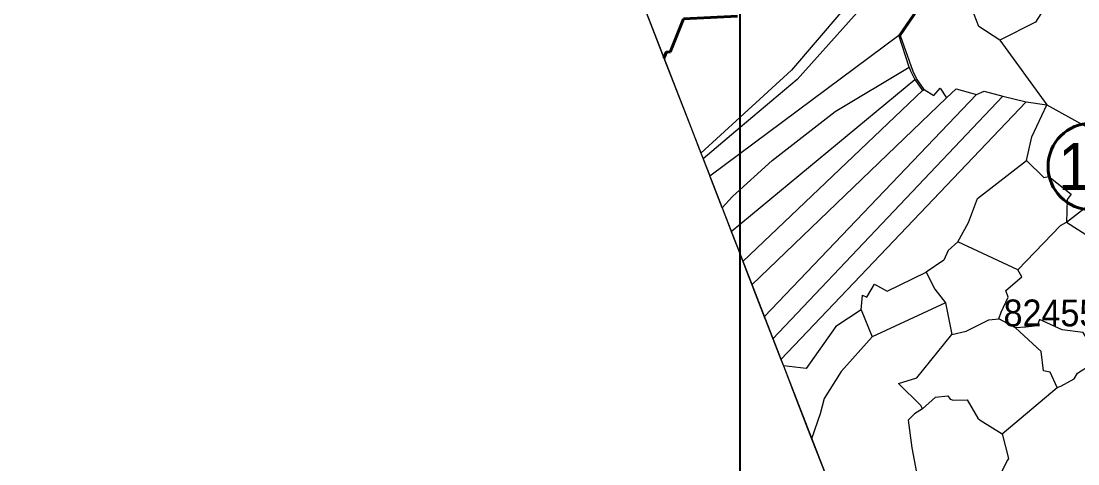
# Model space of a CAD drawing. Header units: metres. Extents: x 548568 to 557107, y 1817749 to 1829427.
# Drawn here: x 549929 to 551503, y 1823275 to 1823934 of the extents above; entities that cross this region are included whole.
import ezdxf
from ezdxf.enums import TextEntityAlignment as Align

# ---------------------------------------------------------------- set-up
doc = ezdxf.new("R2010")
doc.units = ezdxf.units.M
doc.header["$LTSCALE"] = 28
doc.linetypes.add('LONG_DASHED', pattern=[7.5, 6, -1.5])
for name, color, linetype, lineweight in [('10', 7, 'Continuous', 13), ('23', 7, 'Continuous', 13), ('32', 7, 'Continuous', 13), ('34', 7, 'LONG_DASHED', 40), ('46', 7, 'Continuous', 13), ('54', 7, 'Continuous', 25), ('63', 7, 'Continuous', 40)]:
    doc.layers.add(name, color=color, linetype=linetype, lineweight=lineweight)
doc.layers.add('55', color=7, linetype='Continuous')

msp = doc.modelspace()

# ---------------------------------------------------------------- linework, layer by layer
at = {"layer": '10'}
for p, q in [((550954.88, 1823704.26), (551236.67, 1823913.63)), ((551387.34, 1823905.88), (551457.05, 1823809.56)), ((551141.55, 1823799.87), (551251.98, 1823865.9)), ((550986.73, 1823621.39), (551260.22, 1823847.68)), ((551271.7, 1823831.29), (551004.18, 1823576.5)), ((551307.71, 1823820.04), (551017.56, 1823542.08)), ((551352.55, 1823825.02), (551036.09, 1823494.39)), ((551391.62, 1823822.82), (551048.92, 1823461.39)), ((551426.31, 1823814.3), (551060.88, 1823430.59)), ((551391.62, 1823822.82), (551426.31, 1823814.3)), ((551426.31, 1823814.3), (551457.05, 1823809.56)), ((551047.94, 1823726.86), (551141.55, 1823799.87)), ((550944.73, 1823729.47), (550954.88, 1823704.26)), ((551047.94, 1823726.86), (550988.61, 1823673.17)), ((550973.11, 1823656.44), (550954.88, 1823704.26)), ((550988.61, 1823673.17), (550973.11, 1823656.44)), ((550973.11, 1823656.44), (550983.69, 1823629.22)), ((551486.63, 1823635.1), (551522.03, 1823612.07)), ((551413.78, 1823564.32), (551324.67, 1823605.82)), ((551306.09, 1823515.06), (551196.81, 1823464.67)), ((551306.09, 1823515.06), (551315.63, 1823467.9)), ((551180.57, 1823504.4), (551196.81, 1823464.67)), ((551037.51, 1823490.75), (551048.92, 1823461.39)), ((551410.48, 1823477.65), (551385.49, 1823491.22)), ((551064.51, 1823421.26), (551082.32, 1823375.44)), ((551390.68, 1823320.23), (551472.73, 1823389.12)), ((551082.32, 1823375.44), (551106.64, 1823312.85)), ((551106.64, 1823312.85), (551137.33, 1823233.9))]:
    msp.add_line(p, q, dxfattribs=at)
for points in [[(550814.54, 1824064.48), (550861.05, 1823944.8), (550886.45, 1823879.44)], [(551387.34, 1823905.88), (551355.7, 1823926.51), (551345.19, 1823953.2)], [(550915.61, 1823937.78), (550895.71, 1823887.99), (550890.16, 1823888.84), (550886.45, 1823879.44)], [(550915.61, 1823937.78), (550895.71, 1823887.99), (550890.16, 1823888.84), (550886.45, 1823879.44)], [(551443.58, 1823952.59), (551448.04, 1823945.02), (551440.21, 1823932.9), (551387.34, 1823905.88)], [(550886.45, 1823879.44), (550923.94, 1823782.98), (550929.95, 1823767.5), (550941.54, 1823737.67)], [(551274.38, 1823832.75), (551288.88, 1823823.52), (551298.35, 1823834.63), (551307.71, 1823820.04)], [(551307.71, 1823820.04), (551322.01, 1823833.84), (551352.55, 1823825.02)], [(551352.55, 1823825.02), (551363.95, 1823830.1), (551391.62, 1823822.82)], [(551427.01, 1823727.07), (551434.6, 1823761.97), (551457.05, 1823809.56)], [(551457.05, 1823809.56), (551571.14, 1823746.58), (551582.52, 1823746.83), (551635.51, 1823730.96)], [(551324.67, 1823605.82), (551340.52, 1823634.42), (551353.7, 1823670.41), (551427.01, 1823727.07)], [(551427.01, 1823727.07), (551452.87, 1823701.55), (551460.07, 1823703.05), (551493.38, 1823676.59), (551487.6, 1823668.7), (551486.63, 1823635.1)], [(551486.63, 1823635.1), (551553.39, 1823687.3), (551565.38, 1823689.92), (551605.44, 1823683.45), (551620.47, 1823687.19)], [(550983.69, 1823629.22), (550986.73, 1823621.39), (551000.42, 1823586.17)], [(551413.78, 1823564.32), (551477.27, 1823630.28), (551486.63, 1823635.1)], [(551324.67, 1823605.82), (551310.22, 1823592.94), (551303.84, 1823578.51), (551277.36, 1823560.6)], [(551000.42, 1823586.17), (551004.18, 1823576.5), (551008.69, 1823564.9)], [(551008.69, 1823564.9), (551017.56, 1823542.08), (551019.11, 1823538.09)], [(551180.57, 1823504.4), (551182.46, 1823526.57), (551188.82, 1823523.39), (551200.5, 1823542.84), (551219.1, 1823532.22), (551277.36, 1823560.6)], [(551277.36, 1823560.6), (551290.07, 1823535.48), (551306.09, 1823515.06)], [(551385.49, 1823491.22), (551388.93, 1823501.19), (551399.46, 1823523.71), (551396.16, 1823533.33), (551419.91, 1823553.75), (551413.78, 1823564.32)], [(551019.11, 1823538.09), (551036.09, 1823494.39), (551037.51, 1823490.75)], [(551180.57, 1823504.4), (551142.86, 1823479.83), (551098.69, 1823417.29), (551064.51, 1823421.26)], [(551315.63, 1823467.9), (551336.84, 1823473.07), (551370.52, 1823489.67), (551385.49, 1823491.22)], [(551536.69, 1823428.24), (551511.36, 1823470.96), (551479.78, 1823475.02), (551446.03, 1823490.22), (551442.9, 1823480.63), (551426.07, 1823478.99), (551410.48, 1823477.65)], [(551271.65, 1823357.38), (551269.17, 1823362.2), (551236.26, 1823394.83), (551263.22, 1823403.41), (551315.63, 1823467.9)], [(551472.73, 1823389.12), (551461.89, 1823411.6), (551452.15, 1823413.77), (551448.51, 1823442.42), (551410.48, 1823477.65)], [(551048.92, 1823461.39), (551060.88, 1823430.59), (551064.51, 1823421.26)], [(551196.81, 1823464.67), (551150.53, 1823412.78), (551125.27, 1823372.5), (551119.15, 1823349.9), (551106.64, 1823312.85)], [(551472.73, 1823389.12), (551478.01, 1823390.96), (551497.77, 1823402.08), (551502.74, 1823410.46), (551522.99, 1823423.29), (551523.83, 1823427.7), (551528.38, 1823429.55), (551536.69, 1823428.24)], [(551271.65, 1823357.38), (551291.37, 1823374.51), (551309.37, 1823376.56), (551313.05, 1823371.57), (551317.49, 1823370.08), (551338.65, 1823370.63), (551354.22, 1823343.54), (551358.02, 1823340.3), (551390.68, 1823320.23)], [(551271.65, 1823357.38), (551260.16, 1823349.61), (551250.51, 1823340.42), (551255.85, 1823299.21), (551275.52, 1823197.01)], [(551390.68, 1823320.23), (551399.8, 1823283.19), (551398.64, 1823280.7), (551378.75, 1823242.24), (551374.54, 1823224.76), (551346.63, 1823211.49), (551325.89, 1823177.31)]]:
    msp.add_lwpolyline(points, dxfattribs=at)
at = {"layer": '23'}
for p, q in [((551251.98, 1823865.9), (551236.67, 1823913.63)), ((551251.98, 1823865.9), (551253.79, 1823860.25)), ((551271.7, 1823831.29), (551274.38, 1823832.75))]:
    msp.add_line(p, q, dxfattribs=at)
for points in [[(551298.85, 1824000), (551290.83, 1823988.39), (551283.62, 1823974.48), (551276.54, 1823966.28), (551267.5, 1823957.24), (551262.35, 1823952.33), (551257.42, 1823943.66), (551236.67, 1823913.63)], [(551274.38, 1823832.75), (551262.92, 1823848.88), (551257.79, 1823859.59), (551238.84, 1823912.7), (551259.48, 1823942.41), (551264.95, 1823950.54), (551269.34, 1823956.46), (551278.06, 1823964.65), (551284.86, 1823972.78), (551293.33, 1823983.92)], [(551253.79, 1823860.25), (551260.22, 1823847.68), (551271.7, 1823831.29)]]:
    msp.add_lwpolyline(points, dxfattribs=at)
at = {"layer": '32'}
for p, q in [((551000, 1823791.3), (550941.54, 1823737.67)), ((551000, 1823776.05), (550944.73, 1823729.47))]:
    msp.add_line(p, q, dxfattribs=at)
for points in [[(551221.12, 1824000), (551084.95, 1823847.64), (551000, 1823776.05)], [(551177.42, 1823996.1), (551150.24, 1823947.26), (551076.64, 1823861.61), (551000, 1823791.3)]]:
    msp.add_lwpolyline(points, dxfattribs=at)
at = {"layer": '34'}
msp.add_lwpolyline([(550996.1, 1823941.82), (550915.61, 1823937.78), (550895.71, 1823887.99), (550890.16, 1823888.84), (550886.45, 1823879.44)], dxfattribs=at)
at = {"layer": '46'}
msp.add_lwpolyline([(549928.51, 1825523.74), (550575.39, 1824679.83), (550923.94, 1823782.98), (550929.95, 1823767.5), (551273.11, 1822884.53)], dxfattribs=at)
at = {"layer": '54'}
msp.add_line((551000, 1822000), (551000, 1828000), dxfattribs=at)
at = {"layer": '63'}
msp.add_circle((551523.41, 1823718.04), 64.42, dxfattribs=at)

# ---------------------------------------------------------------- texts
at = {"layer": '34', "width": 0.95}
msp.add_text('14', height=70, dxfattribs=at).set_placement((551523.41, 1823683.04), align=Align.CENTER)
at = {"layer": '55', "width": 0.95}
msp.add_text('824551-1', height=40, dxfattribs=at).set_placement((551499.99, 1823480), align=Align.CENTER)

doc.saveas('drawing.dxf')
